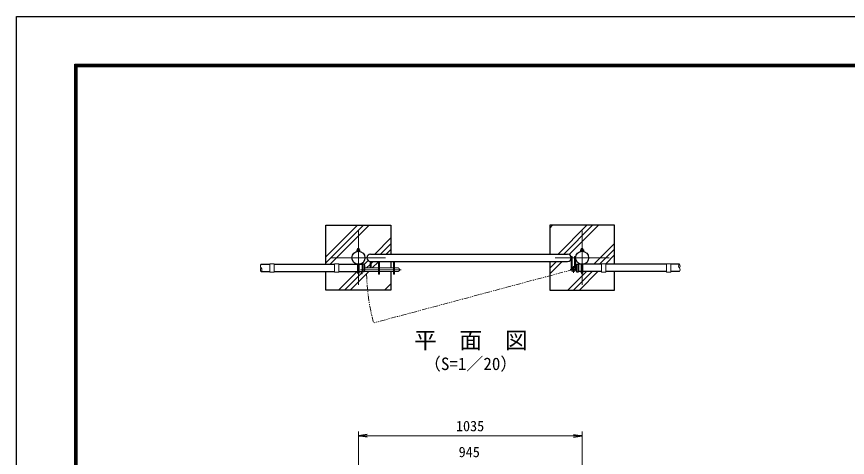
# Model space of a CAD drawing. Units: millimetres, scale not verified. Extents: x -4200 to 4200, y -2970 to 2970.
# Drawn here: x -4200 to -357, y 932 to 2970 of the extents above; entities that cross this region are included whole.
import ezdxf
from ezdxf.enums import TextEntityAlignment as Align

# ---------------------------------------------------------------- set-up
doc = ezdxf.new("R2010")
doc.units = ezdxf.units.MM
doc.header["$LTSCALE"] = 10
for name, pattern in [('DASHED', [7.5, 6, -1.5]), ('USER1', [50.8, 31.75, -6.35, 6.35, -6.35]), ('USER2', [5, 2.5, -0.5, 0.5, -0.5, 0.5, -0.5])]:
    doc.linetypes.add(name, pattern=pattern)
for name, color, linetype, lineweight in [('0-0_D-STR1', 1, 'Continuous', 25), ('0-1_D-DCR-HCH', 7, 'Continuous', 13), ('0-3_D-STR3', 3, 'Continuous', 13), ('0-4_D-BMK', 2, 'USER1', 13), ('0-5_D-STR4', 7, 'Continuous', 25), ('0-8_D-STR-DIM', 7, 'Continuous', 13), ('0-B_D-TTL-TXT', 7, 'Continuous', 25), ('0-C_D-TTL', 7, 'Continuous', 25)]:
    doc.layers.add(name, color=color, linetype=linetype, lineweight=lineweight)
doc.layers.add('0-9_0', color=7, linetype='Continuous')
doc.styles.add('ＭＳ ゴシック', font='')
doc.styles.get('ＭＳ ゴシック').set_extended_font_data('MS Gothic')

# ---------------------------------------------------------------- blocks, each defined once
blk = doc.blocks.new('_Open')
at = {"layer": '0-9_0'}
blk.add_line((-10, 1.667), (0, 0), dxfattribs=at)
blk.add_lwpolyline([(-10, -1.667), (0, 0), (-10, 0)], dxfattribs=at)

msp = doc.modelspace()

# ---------------------------------------------------------------- linework, layer by layer
at = {"layer": '0-0_D-STR1'}
for p, q in [((-2561.98, 1872.08), (-1650.98, 1872.08)), ((-3068.73, 1824.83), (-3028.73, 1824.83)), ((-3008.73, 1824.83), (-2728.73, 1824.83)), ((-2708.73, 1824.83), (-2622.73, 1824.83)), ((-2614.73, 1824.83), (-2601.73, 1824.83)), ((-2593.39, 1825.33), (-2601.73, 1825.33)), ((-2601.73, 1825.33), (-2601.73, 1790.33)), ((-2593.73, 1825.33), (-2593.73, 1790.33)), ((-2561.98, 1838.08), (-1650.98, 1838.08)), ((-1609.06, 1825.33), (-1600.73, 1825.33)), ((-1608.73, 1825.33), (-1608.73, 1790.33)), ((-1600.73, 1825.33), (-1600.73, 1790.33)), ((-1587.73, 1824.83), (-1600.73, 1824.83)), ((-1493.73, 1824.83), (-1579.73, 1824.83)), ((-1193.73, 1824.83), (-1473.73, 1824.83)), ((-1133.73, 1824.83), (-1173.73, 1824.83)), ((-3068.73, 1790.83), (-3028.73, 1790.83)), ((-3008.73, 1790.83), (-2728.73, 1790.83)), ((-2708.73, 1790.83), (-2622.73, 1790.83)), ((-2614.73, 1790.83), (-2601.73, 1790.83)), ((-2593.39, 1790.33), (-2601.73, 1790.33)), ((-1609.06, 1790.33), (-1600.73, 1790.33)), ((-1587.73, 1790.83), (-1600.73, 1790.83)), ((-1493.73, 1790.83), (-1579.73, 1790.83)), ((-1193.73, 1790.83), (-1473.73, 1790.83)), ((-1133.73, 1790.83), (-1173.73, 1790.83))]:
    msp.add_line(p, q, dxfattribs=at)
for centre in [(-2618.73, 1855.08), (-1583.73, 1855.08)]:
    msp.add_circle(centre, 30.25, dxfattribs=at)
for centre, radius, start, end in [((-2561.98, 1855.08), 17, 90, 270), ((-1650.98, 1855.08), 17, 270, 90), ((-2593.39, 1824.33), 1, 32.29827, 90), ((-2623.95, 1807.83), 35.72, 331.52136, 28.47864), ((-1578.5, 1807.83), 35.72, 151.52136, 208.47864), ((-1609.06, 1824.33), 1, 90, 147.70173), ((-2593.39, 1791.33), 1, 270, 327.70173), ((-1609.06, 1791.33), 1, 212.29827, 270)]:
    msp.add_arc(centre, radius, start, end, dxfattribs=at)
at = {"layer": '0-1_D-DCR-HCH'}
for p, q in [((-2768.73, 1832.16), (-2595.8, 2005.08)), ((-2768.73, 1858.68), (-2622.32, 2005.08)), ((-2749.54, 1824.83), (-2569.29, 2005.08)), ((-1733.73, 1992.11), (-1720.76, 2005.08)), ((-1694.66, 1872.08), (-1561.66, 2005.08)), ((-1668.14, 1872.08), (-1535.14, 2005.08)), ((-1643.61, 1870.1), (-1508.63, 2005.08)), ((-2543.19, 1872.08), (-2468.73, 1946.54)), ((-2516.67, 1872.08), (-2468.73, 1920.03)), ((-2490.16, 1872.08), (-2468.73, 1893.51)), ((-1529.78, 1824.83), (-1433.73, 1920.88)), ((-1503.26, 1824.83), (-1433.73, 1894.37)), ((-1474.75, 1826.83), (-1433.73, 1867.85)), ((-2591.89, 1823.38), (-2573.3, 1841.97)), ((-2580.92, 1807.83), (-2564.23, 1824.53)), ((-2559.73, 1829.03), (-2550.67, 1838.08)), ((-2554.41, 1807.83), (-2525.48, 1836.76)), ((-1733.73, 1779.98), (-1675.63, 1838.08)), ((-1733.73, 1806.5), (-1702.14, 1838.08)), ((-1733.73, 1833.02), (-1728.66, 1838.08)), ((-2710.19, 1705.08), (-2624.44, 1790.83)), ((-2683.67, 1705.08), (-2604.98, 1783.78)), ((-2657.16, 1705.08), (-2570.41, 1791.83)), ((-2600.48, 1788.28), (-2598.42, 1790.33)), ((-1649.53, 1705.08), (-1563.78, 1790.83)), ((-1623.01, 1705.08), (-1537.26, 1790.83)), ((-1596.5, 1705.08), (-1510.75, 1790.83)), ((-2498.06, 1705.08), (-2468.73, 1734.41)), ((-2471.54, 1705.08), (-2468.73, 1707.9)), ((-1437.4, 1705.08), (-1433.73, 1708.75))]:
    msp.add_line(p, q, dxfattribs=at)
at = {"layer": '0-3_D-STR3'}
for p, q in [((-2626.23, 1885.33), (-2626.23, 1891.13)), ((-2611.23, 1885.33), (-2626.23, 1885.33)), ((-2612.8, 1891.83), (-2624.37, 1891.83)), ((-2622.73, 1897.26), (-2621.53, 1898.46)), ((-2622.73, 1891.83), (-2622.73, 1897.26)), ((-2622.73, 1885.06), (-2622.73, 1885.33)), ((-2622.48, 1891.13), (-2622.48, 1885.33)), ((-2622.03, 1891.83), (-2622.03, 1897.96)), ((-2615.93, 1898.46), (-2621.53, 1898.46)), ((-2615.43, 1891.83), (-2615.43, 1897.96)), ((-2614.98, 1891.13), (-2614.98, 1885.33)), ((-2614.73, 1891.83), (-2614.73, 1897.26)), ((-2614.73, 1885.06), (-2614.73, 1885.33)), ((-2611.23, 1885.33), (-2611.23, 1891.13)), ((-1591.23, 1885.33), (-1591.23, 1891.13)), ((-1591.23, 1885.33), (-1576.23, 1885.33)), ((-1589.65, 1891.83), (-1578.08, 1891.83)), ((-1587.73, 1891.83), (-1587.73, 1897.26)), ((-1587.73, 1885.06), (-1587.73, 1885.33)), ((-1587.48, 1891.13), (-1587.48, 1885.33)), ((-1587.03, 1891.83), (-1587.03, 1897.96)), ((-1586.53, 1898.46), (-1580.93, 1898.46)), ((-1579.73, 1897.26), (-1580.93, 1898.46)), ((-1580.43, 1891.83), (-1580.43, 1897.96)), ((-1579.98, 1891.13), (-1579.98, 1885.33)), ((-1579.73, 1891.83), (-1579.73, 1897.26)), ((-1579.73, 1885.06), (-1579.73, 1885.33)), ((-1576.23, 1885.33), (-1576.23, 1891.13)), ((-1633.98, 1801.08), (-1633.98, 1861.08)), ((-1629.48, 1861.08), (-1633.98, 1861.08)), ((-1629.48, 1801.08), (-1629.48, 1861.08)), ((-1613.98, 1801.08), (-1613.98, 1861.08)), ((-3028.73, 1826.83), (-3028.73, 1788.83)), ((-3028.73, 1826.83), (-3008.73, 1826.83)), ((-3008.73, 1826.83), (-3008.73, 1788.83)), ((-2728.73, 1826.83), (-2728.73, 1788.83)), ((-2728.73, 1826.83), (-2708.73, 1826.83)), ((-2708.73, 1826.83), (-2708.73, 1788.83)), ((-2622.73, 1786.46), (-2622.73, 1825.1)), ((-2614.73, 1786.46), (-2614.73, 1825.1)), ((-2604.98, 1828.14), (-2604.98, 1824.83)), ((-2604.98, 1828.14), (-2600.48, 1828.14)), ((-2600.48, 1825.33), (-2600.48, 1828.14)), ((-2588.23, 1807.83), (-2524.98, 1807.83)), ((-2564.23, 1838.08), (-2564.23, 1807.83)), ((-2559.73, 1838.08), (-2564.23, 1838.08)), ((-2559.73, 1838.08), (-2559.73, 1807.83)), ((-2524.98, 1838.08), (-2524.98, 1778.83)), ((-2520.48, 1838.08), (-2520.48, 1778.83)), ((-2520.48, 1807.83), (-2455.98, 1807.83)), ((-2455.98, 1838.08), (-2455.98, 1778.83)), ((-2451.48, 1838.08), (-2451.48, 1778.83)), ((-2451.48, 1807.83), (-2434.98, 1807.83)), ((-1629.48, 1809.43), (-1626.9, 1805.74)), ((-1587.73, 1786.46), (-1587.73, 1825.1)), ((-1579.73, 1786.46), (-1579.73, 1825.1)), ((-1493.73, 1826.83), (-1493.73, 1788.83)), ((-1473.73, 1826.83), (-1493.73, 1826.83)), ((-1473.73, 1826.83), (-1473.73, 1788.83)), ((-1193.73, 1826.83), (-1193.73, 1788.83)), ((-1173.73, 1826.83), (-1193.73, 1826.83)), ((-1173.73, 1826.83), (-1173.73, 1788.83)), ((-3028.73, 1788.83), (-3008.73, 1788.83)), ((-2728.73, 1788.83), (-2708.73, 1788.83)), ((-2604.98, 1790.83), (-2604.98, 1780.14)), ((-2604.98, 1780.14), (-2600.48, 1780.14)), ((-2600.48, 1780.14), (-2600.48, 1790.33)), ((-2592.01, 1791.83), (-2524.98, 1791.83)), ((-2524.98, 1778.83), (-2520.48, 1778.83)), ((-2520.48, 1791.83), (-2455.98, 1791.83)), ((-2455.98, 1778.83), (-2451.48, 1778.83)), ((-2451.48, 1791.83), (-2434.98, 1791.83)), ((-1473.73, 1788.83), (-1493.73, 1788.83)), ((-1173.73, 1788.83), (-1193.73, 1788.83))]:
    msp.add_line(p, q, dxfattribs=at)
for points in [[(-2615.93, 1898.46), (-2614.73, 1897.26), (-2622.73, 1897.26)], [(-1586.53, 1898.46), (-1587.73, 1897.26), (-1579.73, 1897.26)], [(-1618.48, 1809.7), (-1618.48, 1861.08), (-1613.98, 1861.08)]]:
    msp.add_lwpolyline(points, dxfattribs=at)
for centre, radius, start, end in [((-2624.35, 1888.97), 2.86, 49.0514, 130.9486), ((-2618.73, 1881.44), 10.39, 68.85295, 111.14705), ((-2613.1, 1889.03), 2.81, 48.21899, 131.78101), ((-1589.35, 1889.03), 2.81, 48.21899, 131.78101), ((-1583.73, 1881.44), 10.39, 68.85295, 111.14705), ((-1578.1, 1888.97), 2.86, 49.0514, 130.9486), ((-2434.98, 1799.83), 8, 270, 90), ((-1623.98, 1801.08), 10, 180, 123.36701), ((-1623.98, 1801.08), 5.5, 180, 122.15304)]:
    msp.add_arc(centre, radius, start, end, dxfattribs=at)
at = {"layer": '0-3_D-STR3', "linetype": 'DASHED'}
for centre in [(-2618.73, 1786.46), (-1583.73, 1786.46)]:
    msp.add_arc(centre, 4, 180, 0, dxfattribs=at)
at = {"layer": '0-4_D-BMK'}
for p, q in [((-2618.73, 1980.08), (-2618.73, 1730.08)), ((-1583.73, 1980.08), (-1583.73, 1730.08)), ((-2743.73, 1855.08), (-2493.73, 1855.08)), ((-1708.73, 1855.08), (-1458.73, 1855.08)), ((-1623.98, 1785.55), (-1623.98, 1816.61)), ((-2608.79, 1799.83), (-2420.3, 1799.83)), ((-1639.51, 1801.08), (-1608.44, 1801.08))]:
    msp.add_line(p, q, dxfattribs=at)
at = {"layer": '0-4_D-BMK', "linetype": 'USER2'}
msp.add_line((-1623.98, 1801.08), (-2546.24, 1554.28), dxfattribs=at)
msp.add_arc((-1624.23, 1801.33), 956.76, 181.26933, 195, dxfattribs=at)
at = {"layer": '0-5_D-STR4'}
for p, q in [((-2468.73, 2005.08), (-2468.73, 1872.08)), ((-1733.73, 2005.08), (-1733.73, 1872.08)), ((-2468.73, 1838.08), (-2468.73, 1807.83))]:
    msp.add_line(p, q, dxfattribs=at)
for points in [[(-2768.73, 1824.83), (-2768.73, 2005.08), (-2468.73, 2005.08)], [(-1433.73, 1824.83), (-1433.73, 2005.08), (-1733.73, 2005.08)], [(-1733.73, 1838.08), (-1733.73, 1705.08), (-1433.73, 1705.08), (-1433.73, 1790.83)], [(-2468.73, 1791.83), (-2468.73, 1705.08), (-2768.73, 1705.08), (-2768.73, 1790.83)]]:
    msp.add_lwpolyline(points, dxfattribs=at)
at = {"layer": '0-8_D-STR-DIM'}
for p, q in [((-2618.73, 721.59), (-2618.73, 1051.59)), ((-1583.73, 721.59), (-1583.73, 1051.59)), ((-2578.73, 1031.59), (-1623.73, 1031.59))]:
    msp.add_line(p, q, dxfattribs=at)
for centre, start, end in [((-3060.17, 1816.33), 135.18146, 224.81854), ((-3060.17, 1799.33), 135.18146, 224.81854), ((-3077.28, 1799.33), 315.18146, 44.81854), ((-1125.17, 1816.33), 135.18146, 224.81854), ((-1142.28, 1816.33), 315.18146, 44.81854), ((-1142.28, 1799.33), 315.18146, 44.81854)]:
    msp.add_arc(centre, 12.06, start, end, dxfattribs=at)
at = {"layer": '0-C_D-TTL', "color": 2}
msp.add_lwpolyline([(-4199.68, 2970.23), (4200.32, 2970.23), (4200.32, -2969.77), (-4199.68, -2969.77)], close=True, dxfattribs=at)
at = {"layer": '0-C_D-TTL'}
for points in [[(-3929.68, 2750.23), (3930.32, 2750.23), (3930.32, -2749.77), (-3929.68, -2749.77)], [(-3927.18, 2747.73), (3927.82, 2747.73), (3927.82, -2747.27), (-3927.18, -2747.27)], [(-3924.68, 2745.23), (3925.32, 2745.23), (3925.32, -2744.77), (-3924.68, -2744.77)], [(-3922.18, 2742.73), (3922.82, 2742.73), (3922.82, -2742.27), (-3922.18, -2742.27)], [(-3919.68, 2740.23), (3920.32, 2740.23), (3920.32, -2739.77), (-3919.68, -2739.77)]]:
    msp.add_lwpolyline(points, close=True, dxfattribs=at)

# ---------------------------------------------------------------- block references
at = {"layer": '0-8_D-STR-DIM', "xscale": 4, "yscale": 4, "rotation": 180}
msp.add_blockref('_Open', (-2618.73, 1031.59), dxfattribs=at)
at = {"layer": '0-8_D-STR-DIM', "xscale": 4, "yscale": 4}
msp.add_blockref('_Open', (-1583.73, 1031.59), dxfattribs=at)

# ---------------------------------------------------------------- texts
at = {"layer": '0-8_D-STR-DIM', "style": 'ＭＳ ゴシック'}
for s, p in [('1035', (-2167.48, 1038.34)), ('945', (-2154.95, 918.34))]:
    msp.add_text(s, height=48.09, dxfattribs=at).set_placement(p, align=Align.BOTTOM_LEFT)
at = {"layer": '0-B_D-TTL-TXT', "style": 'ＭＳ ゴシック'}
for s, height, p in [('平\u3000面\u3000図', 76.98, (-2361.12, 1411.55)), ('（S=1／20）', 57.7, (-2315.64, 1318.36))]:
    msp.add_text(s, height=height, dxfattribs=at).set_placement(p, align=Align.BOTTOM_LEFT)

doc.saveas('drawing.dxf')
